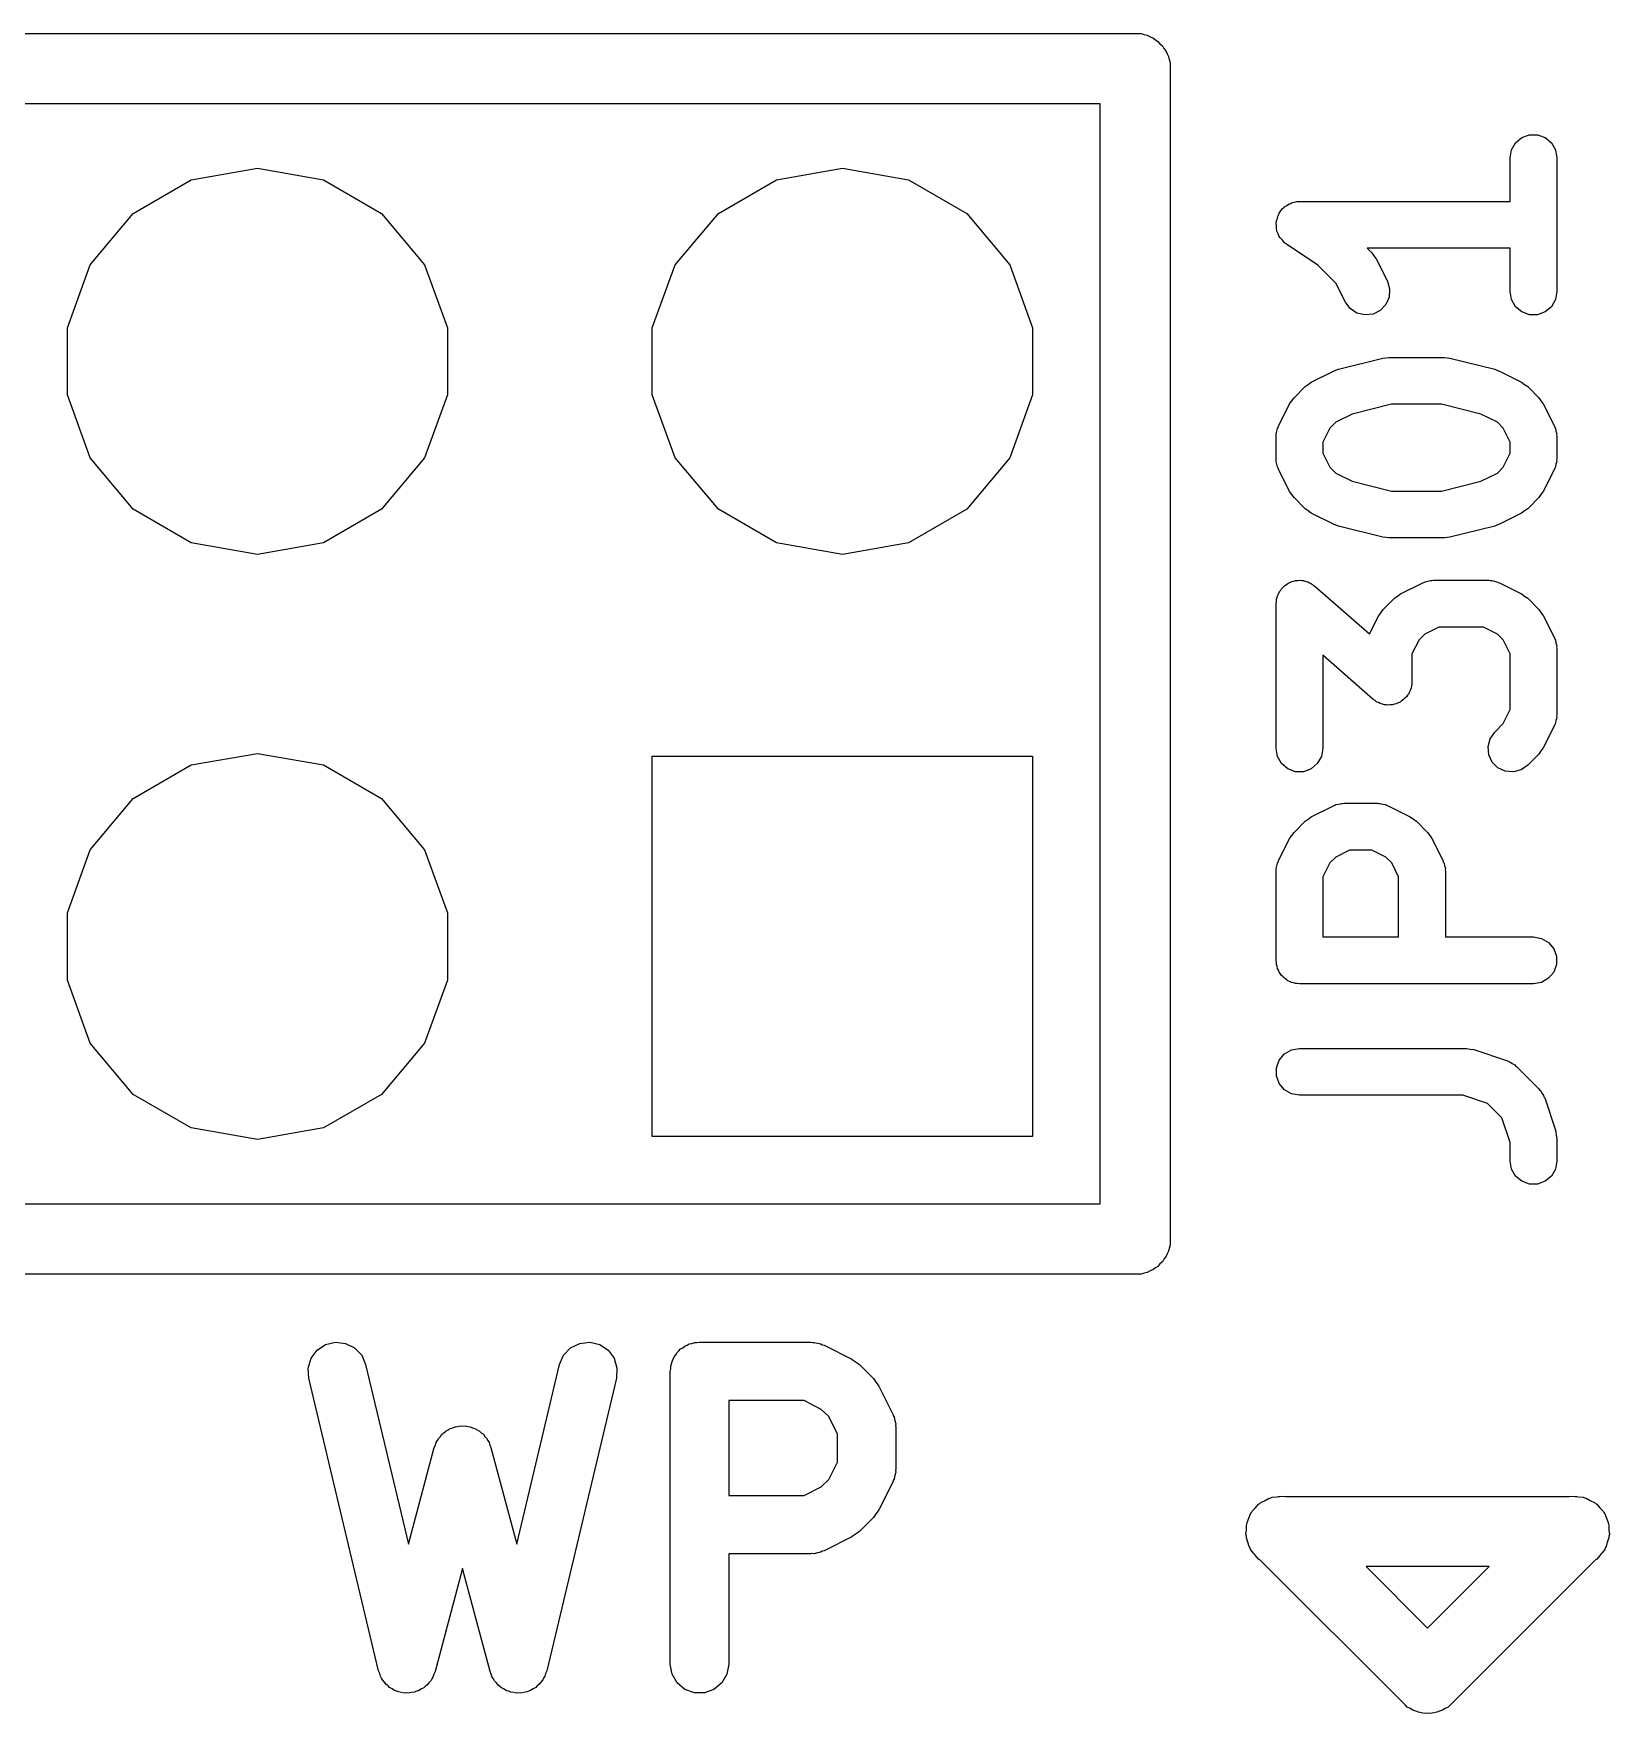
# Model space of a CAD drawing. Extents: x 51 to 149, y -134 to -32.
# Drawn here: x 119.68 to 126.52, y -101.12 to -93.83 of the extents above; entities that cross this region are included whole.
import ezdxf

# ---------------------------------------------------------------- set-up
doc = ezdxf.new("R2010")
doc.units = 0
doc.header["$MEASUREMENT"] = 0
doc.layers.add('BLACK', color=7, linetype='CONTINUOUS')

msp = doc.modelspace()

# ---------------------------------------------------------------- linework, layer by layer
at = {"layer": 'BLACK', "linetype": 'CONTINUOUS'}
for p, q in [((119.353, -93.8276), (124.487, -93.8276)), ((124.487, -93.8276), (124.5, -93.8322)), ((124.5, -93.8322), (124.513, -93.8346)), ((124.513, -93.8346), (124.525, -93.8414)), ((124.525, -93.8414), (124.537, -93.846)), ((124.537, -93.846), (124.548, -93.8547)), ((124.548, -93.8547), (124.559, -93.8615)), ((124.559, -93.8615), (124.568, -93.8718)), ((124.568, -93.8718), (124.579, -93.8805)), ((124.579, -93.8805), (124.585, -93.8923)), ((124.585, -93.8923), (124.594, -93.9026)), ((124.594, -93.9026), (124.599, -93.9153)), ((124.599, -93.9153), (124.605, -93.9271)), ((124.605, -93.9271), (124.608, -93.9404)), ((124.608, -93.9404), (124.612, -93.9531)), ((124.612, -93.9531), (124.612, -99.0869)), ((124.308, -94.1324), (119.532, -94.1324)), ((124.308, -98.9076), (124.308, -94.1324)), ((126.139, -94.2791), (126.172, -94.267)), ((126.172, -94.267), (126.207, -94.267)), ((126.207, -94.267), (126.24, -94.2791)), ((126.088, -94.367), (126.094, -94.3323)), ((126.094, -94.3323), (126.112, -94.3017)), ((126.112, -94.3017), (126.139, -94.2791)), ((126.24, -94.2791), (126.267, -94.3017)), ((126.267, -94.3017), (126.285, -94.3323)), ((126.285, -94.3323), (126.291, -94.367)), ((120.363, -94.4623), (120.65, -94.4118)), ((120.65, -94.4118), (120.937, -94.4623)), ((122.903, -94.4623), (123.19, -94.4118)), ((123.19, -94.4118), (123.477, -94.4623)), ((126.088, -94.5557), (126.088, -94.367)), ((126.291, -94.367), (126.291, -94.9476)), ((120.111, -94.6079), (120.363, -94.4623)), ((120.937, -94.4623), (121.189, -94.6079)), ((122.651, -94.6079), (122.903, -94.4623)), ((123.477, -94.4623), (123.729, -94.6079)), ((125.119, -94.5734), (125.129, -94.5663)), ((125.129, -94.5663), (125.134, -94.5647)), ((125.134, -94.5647), (125.139, -94.5619)), ((125.139, -94.5619), (125.151, -94.5598)), ((125.151, -94.5598), (125.162, -94.5563)), ((125.162, -94.5563), (125.168, -94.5567)), ((125.168, -94.5567), (125.174, -94.5557)), ((125.174, -94.5557), (126.088, -94.5557)), ((119.924, -94.8309), (120.111, -94.6079)), ((121.189, -94.6079), (121.376, -94.8309)), ((122.464, -94.8309), (122.651, -94.6079)), ((123.729, -94.6079), (123.916, -94.8309)), ((125.074, -94.6397), (125.078, -94.6283)), ((125.074, -94.6453), (125.074, -94.6397)), ((125.078, -94.6283), (125.081, -94.6165)), ((125.081, -94.6165), (125.084, -94.6118)), ((125.084, -94.6118), (125.086, -94.6065)), ((125.086, -94.6065), (125.093, -94.5972)), ((125.093, -94.5972), (125.1, -94.5872)), ((125.1, -94.5872), (125.105, -94.5838)), ((125.105, -94.5838), (125.108, -94.5795)), ((125.108, -94.5795), (125.119, -94.5734)), ((125.072, -94.6508), (125.074, -94.6453)), ((125.074, -94.6628), (125.072, -94.6508)), ((125.074, -94.675), (125.074, -94.6628)), ((125.075, -94.6803), (125.074, -94.675)), ((125.076, -94.6859), (125.075, -94.6803)), ((125.081, -94.6967), (125.076, -94.6859)), ((125.086, -94.7081), (125.081, -94.6967)), ((125.089, -94.7124), (125.086, -94.7081)), ((125.092, -94.7175), (125.089, -94.7124)), ((125.101, -94.7259), (125.092, -94.7175)), ((125.108, -94.7352), (125.101, -94.7259)), ((125.113, -94.738), (125.108, -94.7352)), ((125.117, -94.7419), (125.113, -94.738)), ((125.254, -94.8331), (125.117, -94.7419)), ((126.088, -94.7589), (125.467, -94.7589)), ((125.467, -94.7589), (125.487, -94.779)), ((125.487, -94.779), (125.497, -94.7923)), ((126.088, -94.9476), (126.088, -94.7589)), ((119.825, -95.1044), (119.924, -94.8309)), ((121.376, -94.8309), (121.475, -95.1044)), ((122.364, -95.1044), (122.464, -94.8309)), ((123.916, -94.8309), (124.015, -95.1044)), ((125.332, -94.911), (125.254, -94.8331)), ((125.497, -94.7923), (125.506, -94.8054)), ((125.506, -94.8054), (125.555, -94.9022)), ((125.373, -94.9931), (125.332, -94.911)), ((125.555, -94.9022), (125.565, -94.936)), ((125.394, -95.0214), (125.373, -94.9931)), ((125.549, -95.0036), (125.524, -95.0292)), ((125.563, -94.9712), (125.549, -95.0036)), ((125.565, -94.936), (125.563, -94.9712)), ((126.094, -94.9824), (126.088, -94.9476)), ((126.112, -95.0129), (126.094, -94.9824)), ((126.285, -94.9824), (126.267, -95.0129)), ((126.291, -94.9476), (126.285, -94.9824)), ((125.423, -95.0408), (125.394, -95.0214)), ((125.458, -95.049), (125.423, -95.0408)), ((125.493, -95.045), (125.458, -95.049)), ((125.524, -95.0292), (125.493, -95.045)), ((126.139, -95.0356), (126.112, -95.0129)), ((126.172, -95.0477), (126.139, -95.0356)), ((126.207, -95.0477), (126.172, -95.0477)), ((126.24, -95.0356), (126.207, -95.0477)), ((126.267, -95.0129), (126.24, -95.0356)), ((119.825, -95.3956), (119.825, -95.1044)), ((121.475, -95.1044), (121.475, -95.3956)), ((122.364, -95.3956), (122.364, -95.1044)), ((124.015, -95.1044), (124.015, -95.3956)), ((125.225, -95.3406), (125.322, -95.2922)), ((125.322, -95.2922), (125.332, -95.289)), ((125.332, -95.289), (125.343, -95.2845)), ((125.343, -95.2845), (125.536, -95.2361)), ((125.536, -95.2361), (125.548, -95.2352)), ((125.548, -95.2352), (125.561, -95.2331)), ((125.561, -95.2331), (125.803, -95.2331)), ((125.803, -95.2331), (125.815, -95.2352)), ((125.815, -95.2352), (125.827, -95.2361)), ((125.827, -95.2361), (126.021, -95.2845)), ((126.021, -95.2845), (126.031, -95.289)), ((126.031, -95.289), (126.042, -95.2922)), ((126.042, -95.2922), (126.138, -95.3406)), ((125.15, -95.408), (125.199, -95.3596)), ((125.199, -95.3596), (125.212, -95.3502)), ((125.212, -95.3502), (125.225, -95.3406)), ((126.138, -95.3406), (126.151, -95.3503)), ((126.151, -95.3503), (126.165, -95.3596)), ((126.165, -95.3596), (126.213, -95.408)), ((119.924, -95.6691), (119.825, -95.3956)), ((121.475, -95.3956), (121.376, -95.6691)), ((122.464, -95.6691), (122.364, -95.3956)), ((124.015, -95.3956), (123.916, -95.6691)), ((125.083, -95.5311), (125.131, -95.4344)), ((125.131, -95.4344), (125.141, -95.4213)), ((125.141, -95.4213), (125.15, -95.408)), ((125.573, -95.4363), (125.403, -95.4789)), ((125.79, -95.4363), (125.573, -95.4363)), ((125.961, -95.4789), (125.79, -95.4363)), ((126.213, -95.408), (126.222, -95.4213)), ((126.222, -95.4213), (126.232, -95.4344)), ((126.232, -95.4344), (126.28, -95.5311)), ((125.331, -95.5149), (125.306, -95.54)), ((125.403, -95.4789), (125.331, -95.5149)), ((126.033, -95.5149), (125.961, -95.4789)), ((126.058, -95.54), (126.033, -95.5149)), ((125.072, -95.5766), (125.073, -95.5708)), ((125.072, -95.6733), (125.072, -95.5766)), ((125.073, -95.565), (125.076, -95.5535)), ((125.073, -95.5708), (125.073, -95.565)), ((125.076, -95.5535), (125.078, -95.5418)), ((125.078, -95.5418), (125.081, -95.5367)), ((125.081, -95.5367), (125.083, -95.5311)), ((125.306, -95.54), (125.275, -95.6006)), ((126.088, -95.6006), (126.058, -95.54)), ((126.28, -95.5311), (126.282, -95.5367)), ((126.282, -95.5367), (126.285, -95.5418)), ((126.285, -95.5418), (126.287, -95.5535)), ((126.287, -95.5535), (126.291, -95.565)), ((126.291, -95.565), (126.29, -95.5708)), ((126.29, -95.5708), (126.291, -95.5766)), ((126.291, -95.5766), (126.291, -95.6733)), ((125.275, -95.6006), (125.275, -95.6493)), ((125.275, -95.6493), (125.306, -95.7099)), ((126.058, -95.7099), (126.088, -95.6493)), ((126.088, -95.6493), (126.088, -95.6006)), ((120.111, -95.8921), (119.924, -95.6691)), ((121.376, -95.6691), (121.189, -95.8921)), ((122.651, -95.8921), (122.464, -95.6691)), ((123.916, -95.6691), (123.729, -95.8921)), ((125.073, -95.6791), (125.072, -95.6733)), ((125.073, -95.6849), (125.073, -95.6791)), ((125.076, -95.6964), (125.073, -95.6849)), ((125.078, -95.7081), (125.076, -95.6964)), ((125.081, -95.7132), (125.078, -95.7081)), ((125.083, -95.7188), (125.081, -95.7132)), ((125.131, -95.8155), (125.083, -95.7188)), ((125.306, -95.7099), (125.331, -95.735)), ((125.331, -95.735), (125.403, -95.771)), ((125.961, -95.771), (126.033, -95.735)), ((126.033, -95.735), (126.058, -95.7099)), ((126.28, -95.7188), (126.232, -95.8155)), ((126.282, -95.7132), (126.28, -95.7188)), ((126.285, -95.7081), (126.282, -95.7132)), ((126.287, -95.6964), (126.285, -95.7081)), ((126.291, -95.685), (126.287, -95.6964)), ((126.291, -95.6733), (126.29, -95.6791)), ((126.29, -95.6791), (126.291, -95.685)), ((125.403, -95.771), (125.573, -95.8136)), ((125.79, -95.8136), (125.961, -95.771)), ((125.141, -95.8286), (125.131, -95.8155)), ((125.15, -95.8419), (125.141, -95.8286)), ((125.199, -95.8903), (125.15, -95.8419)), ((125.573, -95.8136), (125.79, -95.8136)), ((126.213, -95.8419), (126.165, -95.8903)), ((126.222, -95.8286), (126.213, -95.8419)), ((126.232, -95.8155), (126.222, -95.8286)), ((120.363, -96.0377), (120.111, -95.8921)), ((121.189, -95.8921), (120.937, -96.0377)), ((122.903, -96.0377), (122.651, -95.8921)), ((123.729, -95.8921), (123.477, -96.0377)), ((125.212, -95.8997), (125.199, -95.8903)), ((125.225, -95.9093), (125.212, -95.8997)), ((125.322, -95.9577), (125.225, -95.9093)), ((126.138, -95.9093), (126.042, -95.9577)), ((126.151, -95.8996), (126.138, -95.9093)), ((126.165, -95.8903), (126.151, -95.8996)), ((125.332, -95.9609), (125.322, -95.9577)), ((125.343, -95.9654), (125.332, -95.9609)), ((125.536, -96.0138), (125.343, -95.9654)), ((125.548, -96.0147), (125.536, -96.0138)), ((125.561, -96.0168), (125.548, -96.0147)), ((125.803, -96.0168), (125.561, -96.0168)), ((125.815, -96.0147), (125.803, -96.0168)), ((125.827, -96.0138), (125.815, -96.0147)), ((126.021, -95.9654), (125.827, -96.0138)), ((126.031, -95.9609), (126.021, -95.9654)), ((126.042, -95.9577), (126.031, -95.9609)), ((120.65, -96.0882), (120.363, -96.0377)), ((120.937, -96.0377), (120.65, -96.0882)), ((123.19, -96.0882), (122.903, -96.0377)), ((123.477, -96.0377), (123.19, -96.0882)), ((125.087, -96.2497), (125.092, -96.2438)), ((125.092, -96.2438), (125.096, -96.237)), ((125.096, -96.237), (125.103, -96.2306)), ((125.103, -96.2306), (125.11, -96.2231)), ((125.11, -96.2231), (125.117, -96.2193)), ((125.117, -96.2193), (125.123, -96.2143)), ((125.123, -96.2143), (125.132, -96.2109)), ((125.132, -96.2109), (125.141, -96.2061)), ((125.141, -96.2061), (125.149, -96.2049)), ((125.149, -96.2049), (125.156, -96.2022)), ((125.156, -96.2022), (125.166, -96.2022)), ((125.166, -96.2022), (125.176, -96.2007)), ((125.176, -96.2007), (125.183, -96.2022)), ((125.183, -96.2022), (125.191, -96.2022)), ((125.191, -96.2022), (125.201, -96.2056)), ((125.201, -96.2056), (125.21, -96.2076)), ((125.21, -96.2076), (125.217, -96.2116)), ((125.217, -96.2116), (125.224, -96.2143)), ((125.224, -96.2143), (125.232, -96.2207)), ((125.232, -96.2207), (125.241, -96.2258)), ((125.241, -96.2258), (125.478, -96.4337)), ((125.612, -96.2598), (125.709, -96.2114)), ((125.709, -96.2114), (125.714, -96.2097)), ((125.714, -96.2097), (125.719, -96.2068)), ((125.719, -96.2068), (125.731, -96.2047)), ((125.731, -96.2047), (125.743, -96.2014)), ((125.743, -96.2014), (125.748, -96.2017)), ((125.748, -96.2017), (125.754, -96.2007)), ((125.754, -96.2007), (125.996, -96.2007)), ((125.996, -96.2007), (126.002, -96.2017)), ((126.002, -96.2017), (126.008, -96.2014)), ((126.008, -96.2014), (126.019, -96.2047)), ((126.019, -96.2047), (126.031, -96.2068)), ((126.031, -96.2068), (126.036, -96.2097)), ((126.036, -96.2097), (126.042, -96.2114)), ((126.042, -96.2114), (126.138, -96.2598)), ((125.072, -96.3023), (125.074, -96.2925)), ((125.072, -96.9312), (125.072, -96.3023)), ((125.074, -96.2826), (125.077, -96.2753)), ((125.074, -96.2925), (125.074, -96.2826)), ((125.077, -96.2753), (125.078, -96.2675)), ((125.078, -96.2675), (125.083, -96.2589)), ((125.083, -96.2589), (125.087, -96.2497)), ((125.537, -96.3272), (125.586, -96.2788)), ((125.586, -96.2788), (125.599, -96.2695)), ((125.599, -96.2695), (125.612, -96.2598)), ((126.138, -96.2598), (126.151, -96.2695)), ((126.151, -96.2695), (126.165, -96.2788)), ((126.165, -96.2788), (126.213, -96.3272)), ((125.478, -96.4337), (125.518, -96.3536)), ((125.518, -96.3536), (125.528, -96.3405)), ((125.528, -96.3405), (125.537, -96.3272)), ((126.213, -96.3272), (126.222, -96.3405)), ((126.222, -96.3405), (126.232, -96.3536)), ((126.232, -96.3536), (126.28, -96.4504)), ((125.693, -96.4592), (125.662, -96.5198)), ((125.718, -96.4342), (125.693, -96.4592)), ((125.778, -96.4039), (125.718, -96.4342)), ((125.972, -96.4039), (125.778, -96.4039)), ((126.033, -96.4342), (125.972, -96.4039)), ((126.058, -96.4592), (126.033, -96.4342)), ((126.088, -96.5198), (126.058, -96.4592)), ((126.28, -96.4504), (126.282, -96.456)), ((126.282, -96.456), (126.285, -96.4611)), ((126.285, -96.4611), (126.287, -96.4728)), ((125.494, -96.7174), (125.275, -96.5262)), ((125.275, -96.5262), (125.275, -96.9312)), ((125.662, -96.5198), (125.662, -96.641)), ((126.088, -96.7621), (126.088, -96.5198)), ((126.287, -96.4728), (126.291, -96.4842)), ((126.291, -96.4842), (126.29, -96.49)), ((126.29, -96.49), (126.291, -96.4958)), ((126.291, -96.4958), (126.291, -96.7861)), ((125.656, -96.6757), (125.651, -96.6843)), ((125.658, -96.668), (125.656, -96.6757)), ((125.66, -96.6607), (125.658, -96.668)), ((125.661, -96.6507), (125.66, -96.6607)), ((125.662, -96.641), (125.661, -96.6507)), ((125.502, -96.7226), (125.494, -96.7174)), ((125.51, -96.7289), (125.502, -96.7226)), ((125.517, -96.7316), (125.51, -96.7289)), ((125.524, -96.7357), (125.517, -96.7316)), ((125.534, -96.7376), (125.524, -96.7357)), ((125.543, -96.741), (125.534, -96.7376)), ((125.551, -96.741), (125.543, -96.741)), ((125.559, -96.7425), (125.551, -96.741)), ((125.568, -96.741), (125.559, -96.7425)), ((125.578, -96.741), (125.568, -96.741)), ((125.586, -96.7383), (125.578, -96.741)), ((125.593, -96.7371), (125.586, -96.7383)), ((125.602, -96.7323), (125.593, -96.7371)), ((125.611, -96.7289), (125.602, -96.7323)), ((125.617, -96.7239), (125.611, -96.7289)), ((125.624, -96.7201), (125.617, -96.7239)), ((125.631, -96.7126), (125.624, -96.7201)), ((125.638, -96.7063), (125.631, -96.7126)), ((125.642, -96.6995), (125.638, -96.7063)), ((125.648, -96.6936), (125.642, -96.6995)), ((125.651, -96.6843), (125.648, -96.6936)), ((126.021, -96.8594), (126.058, -96.8227)), ((126.058, -96.8227), (126.088, -96.7621)), ((126.282, -96.8259), (126.28, -96.8315)), ((126.285, -96.8208), (126.282, -96.8259)), ((126.287, -96.8091), (126.285, -96.8208)), ((126.291, -96.7977), (126.287, -96.8091)), ((126.291, -96.7861), (126.29, -96.7919)), ((126.29, -96.7919), (126.291, -96.7977)), ((125.992, -96.9224), (126.001, -96.8883)), ((126.001, -96.8883), (126.021, -96.8594)), ((126.28, -96.8315), (126.232, -96.9283)), ((120.363, -97.0023), (120.65, -96.9518)), ((120.65, -96.9518), (120.937, -97.0023)), ((122.364, -98.6155), (122.364, -96.9645)), ((122.364, -96.9645), (124.015, -96.9645)), ((124.015, -96.9645), (124.015, -98.6155)), ((125.078, -96.966), (125.072, -96.9312)), ((125.096, -96.9965), (125.078, -96.966)), ((125.269, -96.966), (125.251, -96.9965)), ((125.275, -96.9312), (125.269, -96.966)), ((125.995, -96.9575), (125.992, -96.9224)), ((126.01, -96.9895), (125.995, -96.9575)), ((126.213, -96.9547), (126.165, -97.0031)), ((126.222, -96.9414), (126.213, -96.9547)), ((126.232, -96.9283), (126.222, -96.9414)), ((120.111, -97.1479), (120.363, -97.0023)), ((120.937, -97.0023), (121.189, -97.1479)), ((125.123, -97.0192), (125.096, -96.9965)), ((125.156, -97.0313), (125.123, -97.0192)), ((125.191, -97.0313), (125.156, -97.0313)), ((125.224, -97.0192), (125.191, -97.0313)), ((125.251, -96.9965), (125.224, -97.0192)), ((126.035, -97.0145), (126.01, -96.9895)), ((126.067, -97.0294), (126.035, -97.0145)), ((126.102, -97.0325), (126.067, -97.0294)), ((126.136, -97.0233), (126.102, -97.0325)), ((126.165, -97.0031), (126.136, -97.0233)), ((119.924, -97.3709), (120.111, -97.1479)), ((121.189, -97.1479), (121.376, -97.3709)), ((125.225, -97.2274), (125.322, -97.179)), ((125.322, -97.179), (125.327, -97.1774)), ((125.327, -97.1774), (125.332, -97.1744)), ((125.332, -97.1744), (125.344, -97.1724)), ((125.344, -97.1724), (125.356, -97.169)), ((125.356, -97.169), (125.361, -97.1693)), ((125.361, -97.1693), (125.367, -97.1683)), ((125.367, -97.1683), (125.512, -97.1683)), ((125.512, -97.1683), (125.518, -97.1693)), ((125.518, -97.1693), (125.524, -97.169)), ((125.524, -97.169), (125.535, -97.1724)), ((125.535, -97.1724), (125.547, -97.1744)), ((125.547, -97.1744), (125.552, -97.1774)), ((125.552, -97.1774), (125.558, -97.179)), ((125.558, -97.179), (125.654, -97.2274)), ((125.15, -97.2948), (125.199, -97.2464)), ((125.199, -97.2464), (125.212, -97.2371)), ((125.212, -97.2371), (125.225, -97.2274)), ((125.654, -97.2274), (125.668, -97.2371)), ((125.668, -97.2371), (125.681, -97.2464)), ((125.681, -97.2464), (125.729, -97.2948)), ((125.083, -97.418), (125.131, -97.3212)), ((125.131, -97.3212), (125.141, -97.3081)), ((125.141, -97.3081), (125.15, -97.2948)), ((125.729, -97.2948), (125.739, -97.3082)), ((125.739, -97.3082), (125.748, -97.3212)), ((125.748, -97.3212), (125.797, -97.418)), ((119.825, -97.6444), (119.924, -97.3709)), ((121.376, -97.3709), (121.475, -97.6444)), ((125.331, -97.4018), (125.306, -97.4268)), ((125.391, -97.3715), (125.331, -97.4018)), ((125.488, -97.3715), (125.391, -97.3715)), ((125.549, -97.4018), (125.488, -97.3715)), ((125.574, -97.4268), (125.549, -97.4018)), ((125.072, -97.4634), (125.073, -97.4577)), ((125.072, -97.8505), (125.072, -97.4634)), ((125.073, -97.4518), (125.076, -97.4404)), ((125.073, -97.4577), (125.073, -97.4518)), ((125.076, -97.4404), (125.078, -97.4287)), ((125.078, -97.4287), (125.081, -97.4236)), ((125.081, -97.4236), (125.083, -97.418)), ((125.306, -97.4268), (125.275, -97.4874)), ((125.604, -97.4874), (125.574, -97.4268)), ((125.797, -97.418), (125.798, -97.4236)), ((125.798, -97.4236), (125.801, -97.4287)), ((125.801, -97.4287), (125.803, -97.4404)), ((125.803, -97.4404), (125.807, -97.4518)), ((125.807, -97.4518), (125.806, -97.4577)), ((125.806, -97.4577), (125.807, -97.4634)), ((125.807, -97.4634), (125.807, -97.7489)), ((125.275, -97.4874), (125.275, -97.7489)), ((125.604, -97.7489), (125.604, -97.4874)), ((119.825, -97.9356), (119.825, -97.6444)), ((121.475, -97.6444), (121.475, -97.9356)), ((125.275, -97.7489), (125.604, -97.7489)), ((125.807, -97.7489), (126.19, -97.7489)), ((126.19, -97.7489), (126.224, -97.755)), ((126.224, -97.755), (126.255, -97.7726)), ((126.255, -97.7726), (126.278, -97.7997)), ((125.074, -97.8592), (125.072, -97.8505)), ((126.278, -97.7997), (126.29, -97.8328)), ((126.29, -97.8328), (126.29, -97.8681)), ((125.074, -97.8681), (125.074, -97.8592)), ((125.077, -97.8765), (125.074, -97.8681)), ((125.078, -97.8852), (125.077, -97.8765)), ((125.083, -97.8929), (125.078, -97.8852)), ((125.086, -97.9013), (125.083, -97.8929)), ((125.091, -97.9081), (125.086, -97.9013)), ((125.096, -97.9158), (125.091, -97.9081)), ((125.103, -97.9215), (125.096, -97.9158)), ((125.108, -97.9283), (125.103, -97.9215)), ((126.278, -97.9013), (126.255, -97.9283)), ((126.29, -97.8681), (126.278, -97.9013)), ((119.924, -98.2091), (119.825, -97.9356)), ((121.475, -97.9356), (121.376, -98.2091)), ((125.116, -97.9328), (125.108, -97.9283)), ((125.123, -97.9385), (125.116, -97.9328)), ((125.131, -97.9415), (125.123, -97.9385)), ((125.139, -97.9459), (125.131, -97.9415)), ((125.148, -97.9475), (125.139, -97.9459)), ((125.156, -97.9505), (125.148, -97.9475)), ((125.165, -97.9505), (125.156, -97.9505)), ((125.174, -97.9521), (125.165, -97.9505)), ((126.19, -97.9521), (125.174, -97.9521)), ((126.224, -97.9459), (126.19, -97.9521)), ((126.255, -97.9283), (126.224, -97.9459)), ((120.111, -98.4321), (119.924, -98.2091)), ((121.376, -98.2091), (121.189, -98.4321)), ((125.074, -98.3166), (125.086, -98.2835)), ((125.086, -98.2835), (125.108, -98.2565)), ((125.108, -98.2565), (125.139, -98.2388)), ((125.139, -98.2388), (125.174, -98.2327)), ((125.174, -98.2327), (125.899, -98.2327)), ((125.899, -98.2327), (125.915, -98.2355)), ((125.915, -98.2355), (125.931, -98.2379)), ((125.931, -98.2379), (126.077, -98.2863)), ((126.077, -98.2863), (126.082, -98.2891)), ((125.074, -98.3519), (125.074, -98.3166)), ((125.086, -98.3851), (125.074, -98.3519)), ((126.082, -98.2891), (126.087, -98.2906)), ((126.087, -98.2906), (126.097, -98.2974)), ((126.097, -98.2974), (126.108, -98.3031)), ((126.108, -98.3031), (126.112, -98.3075)), ((126.112, -98.3075), (126.116, -98.3108)), ((126.116, -98.3108), (126.213, -98.4076)), ((120.363, -98.5777), (120.111, -98.4321)), ((121.189, -98.4321), (120.937, -98.5777)), ((125.108, -98.4121), (125.086, -98.3851)), ((125.139, -98.4298), (125.108, -98.4121)), ((125.174, -98.4359), (125.139, -98.4298)), ((126.213, -98.4076), (126.216, -98.4124)), ((126.216, -98.4124), (126.221, -98.4163)), ((126.221, -98.4163), (126.226, -98.4267)), ((126.226, -98.4267), (126.233, -98.4365)), ((125.883, -98.4359), (125.174, -98.4359)), ((125.99, -98.4715), (125.883, -98.4359)), ((126.052, -98.5343), (125.99, -98.4715)), ((126.233, -98.4365), (126.235, -98.4421)), ((126.235, -98.4421), (126.238, -98.4473)), ((126.238, -98.4473), (126.286, -98.5924)), ((120.65, -98.6282), (120.363, -98.5777)), ((120.937, -98.5777), (120.65, -98.6282)), ((126.088, -98.6411), (126.052, -98.5343)), ((124.015, -98.6155), (122.364, -98.6155)), ((126.088, -98.7213), (126.088, -98.6411)), ((126.286, -98.5924), (126.288, -98.6085)), ((126.288, -98.6085), (126.291, -98.6246)), ((126.291, -98.6246), (126.291, -98.7213)), ((126.094, -98.7561), (126.088, -98.7213)), ((126.291, -98.7213), (126.285, -98.7561)), ((126.112, -98.7866), (126.094, -98.7561)), ((126.139, -98.8093), (126.112, -98.7866)), ((126.267, -98.7866), (126.24, -98.8093)), ((126.285, -98.7561), (126.267, -98.7866)), ((126.172, -98.8214), (126.139, -98.8093)), ((126.207, -98.8214), (126.172, -98.8214)), ((126.24, -98.8093), (126.207, -98.8214)), ((119.532, -98.9076), (124.308, -98.9076)), ((124.612, -99.0869), (124.608, -99.0996)), ((124.579, -99.1595), (124.568, -99.1682)), ((124.585, -99.1477), (124.579, -99.1595)), ((124.594, -99.1374), (124.585, -99.1477)), ((124.599, -99.1247), (124.594, -99.1374)), ((124.605, -99.1129), (124.599, -99.1247)), ((124.608, -99.0996), (124.605, -99.1129)), ((124.487, -99.2124), (119.353, -99.2124)), ((124.5, -99.2078), (124.487, -99.2124)), ((124.513, -99.2054), (124.5, -99.2078)), ((124.525, -99.1986), (124.513, -99.2054)), ((124.537, -99.194), (124.525, -99.1986)), ((124.548, -99.1853), (124.537, -99.194)), ((124.559, -99.1785), (124.548, -99.1853)), ((124.568, -99.1682), (124.559, -99.1785)), ((120.909, -99.5422), (120.946, -99.518)), ((120.946, -99.518), (120.989, -99.5077)), ((120.989, -99.5077), (121.033, -99.5128)), ((121.033, -99.5128), (121.072, -99.5326)), ((122.009, -99.5326), (122.049, -99.5128)), ((122.049, -99.5128), (122.093, -99.5077)), ((122.093, -99.5077), (122.136, -99.518)), ((122.136, -99.518), (122.172, -99.5422)), ((122.497, -99.5317), (122.505, -99.5245)), ((122.505, -99.5245), (122.516, -99.5207)), ((122.516, -99.5207), (122.525, -99.5152)), ((122.525, -99.5152), (122.536, -99.5133)), ((122.536, -99.5133), (122.547, -99.5095)), ((122.547, -99.5095), (122.558, -99.5095)), ((122.558, -99.5095), (122.569, -99.5075)), ((122.569, -99.5075), (123.053, -99.5075)), ((123.053, -99.5075), (123.06, -99.5088)), ((123.06, -99.5088), (123.067, -99.5084)), ((123.067, -99.5084), (123.082, -99.5126)), ((123.082, -99.5126), (123.096, -99.5152)), ((123.096, -99.5152), (123.102, -99.5188)), ((123.102, -99.5188), (123.11, -99.5209)), ((123.11, -99.5209), (123.23, -99.5814)), ((120.87, -99.6199), (120.883, -99.5776)), ((120.883, -99.5776), (120.909, -99.5422)), ((121.072, -99.5326), (121.103, -99.5646)), ((121.103, -99.5646), (121.12, -99.6051)), ((121.962, -99.6051), (121.979, -99.5646)), ((121.979, -99.5646), (122.009, -99.5326)), ((122.172, -99.5422), (122.199, -99.5776)), ((122.199, -99.5776), (122.211, -99.6199)), ((122.448, -99.602), (122.45, -99.5911)), ((122.45, -99.5911), (122.455, -99.5815)), ((122.455, -99.5815), (122.459, -99.571)), ((122.459, -99.571), (122.466, -99.5625)), ((122.466, -99.5625), (122.472, -99.5529)), ((122.472, -99.5529), (122.48, -99.5457)), ((122.48, -99.5457), (122.487, -99.5372)), ((122.487, -99.5372), (122.497, -99.5317)), ((123.23, -99.5814), (123.247, -99.5935)), ((123.247, -99.5935), (123.263, -99.6052)), ((120.873, -99.6639), (120.87, -99.6199)), ((121.175, -100.934), (120.873, -99.6639)), ((121.12, -99.6051), (121.306, -100.385)), ((121.776, -100.385), (121.962, -99.6051)), ((122.209, -99.6639), (121.906, -100.934)), ((122.211, -99.6199), (122.209, -99.6639)), ((122.442, -99.6345), (122.444, -99.6236)), ((122.442, -100.905), (122.442, -99.6345)), ((122.444, -99.6125), (122.448, -99.602)), ((122.444, -99.6236), (122.444, -99.6125)), ((123.263, -99.6052), (123.324, -99.6657)), ((123.324, -99.6657), (123.336, -99.6823)), ((123.336, -99.6823), (123.348, -99.6987)), ((123.348, -99.6987), (123.408, -99.8196)), ((122.696, -99.7615), (122.696, -100.173)), ((123.023, -99.7615), (122.696, -99.7615)), ((123.098, -99.7994), (123.023, -99.7615)), ((123.13, -99.8307), (123.098, -99.7994)), ((121.468, -99.8934), (121.478, -99.8887)), ((121.478, -99.8887), (121.487, -99.8822)), ((121.487, -99.8822), (121.498, -99.8794)), ((121.498, -99.8794), (121.508, -99.8747)), ((121.508, -99.8747), (121.519, -99.8738)), ((121.519, -99.8738), (121.53, -99.8708)), ((121.53, -99.8708), (121.541, -99.8718)), ((121.541, -99.8718), (121.552, -99.8708)), ((121.552, -99.8708), (121.563, -99.8738)), ((121.563, -99.8738), (121.574, -99.8747)), ((121.574, -99.8747), (121.584, -99.8794)), ((121.584, -99.8794), (121.594, -99.8822)), ((121.594, -99.8822), (121.604, -99.8887)), ((121.604, -99.8887), (121.614, -99.8934)), ((123.168, -99.9064), (123.13, -99.8307)), ((123.408, -99.8196), (123.41, -99.8266)), ((123.41, -99.8266), (123.414, -99.833)), ((123.414, -99.833), (123.417, -99.8476)), ((123.417, -99.8476), (123.421, -99.8619)), ((123.421, -99.8619), (123.42, -99.8692)), ((123.42, -99.8692), (123.422, -99.8764)), ((123.422, -99.8764), (123.422, -100.058)), ((121.306, -100.385), (121.418, -99.9647)), ((121.418, -99.9647), (121.423, -99.9544)), ((121.423, -99.9544), (121.426, -99.9436)), ((121.426, -99.9436), (121.432, -99.9346)), ((121.432, -99.9346), (121.437, -99.9247)), ((121.437, -99.9247), (121.445, -99.9167)), ((121.445, -99.9167), (121.451, -99.9075)), ((121.451, -99.9075), (121.46, -99.9012)), ((121.46, -99.9012), (121.468, -99.8934)), ((121.614, -99.8934), (121.622, -99.9012)), ((121.622, -99.9012), (121.631, -99.9075)), ((121.631, -99.9075), (121.637, -99.9167)), ((121.637, -99.9167), (121.645, -99.9247)), ((121.645, -99.9247), (121.65, -99.9346)), ((121.65, -99.9346), (121.656, -99.9436)), ((121.656, -99.9436), (121.659, -99.9544)), ((121.659, -99.9544), (121.664, -99.9647)), ((121.664, -99.9647), (121.776, -100.385)), ((123.168, -100.028), (123.168, -99.9064)), ((123.13, -100.104), (123.168, -100.028)), ((123.098, -100.135), (123.13, -100.104)), ((123.41, -100.108), (123.408, -100.115)), ((123.414, -100.101), (123.41, -100.108)), ((123.417, -100.087), (123.414, -100.101)), ((123.421, -100.072), (123.417, -100.087)), ((123.422, -100.058), (123.42, -100.065)), ((123.42, -100.065), (123.421, -100.072)), ((122.696, -100.173), (123.023, -100.173)), ((123.023, -100.173), (123.098, -100.135)), ((123.408, -100.115), (123.348, -100.236)), ((125.042, -100.185), (125.049, -100.183)), ((125.049, -100.183), (125.055, -100.181)), ((125.055, -100.181), (125.075, -100.179)), ((125.075, -100.179), (125.082, -100.178)), ((125.082, -100.178), (125.088, -100.178)), ((125.088, -100.178), (125.108, -100.176)), ((125.108, -100.176), (125.115, -100.178)), ((125.115, -100.178), (126.345, -100.178)), ((126.345, -100.178), (126.352, -100.176)), ((126.352, -100.176), (126.372, -100.178)), ((126.372, -100.178), (126.378, -100.178)), ((126.378, -100.178), (126.385, -100.179)), ((126.385, -100.179), (126.405, -100.181)), ((126.405, -100.181), (126.411, -100.183)), ((126.411, -100.183), (126.418, -100.185)), ((123.336, -100.252), (123.324, -100.269)), ((123.348, -100.236), (123.336, -100.252)), ((124.954, -100.272), (124.961, -100.253)), ((124.961, -100.253), (124.965, -100.247)), ((124.965, -100.247), (124.968, -100.241)), ((124.968, -100.241), (124.983, -100.227)), ((124.983, -100.227), (124.996, -100.211)), ((124.996, -100.211), (125.001, -100.208)), ((125.001, -100.208), (125.006, -100.203)), ((125.006, -100.203), (125.025, -100.195)), ((125.025, -100.195), (125.042, -100.185)), ((126.418, -100.185), (126.435, -100.195)), ((126.435, -100.195), (126.454, -100.203)), ((126.454, -100.203), (126.459, -100.208)), ((126.459, -100.208), (126.464, -100.211)), ((126.464, -100.211), (126.477, -100.227)), ((126.477, -100.227), (126.492, -100.241)), ((126.492, -100.241), (126.495, -100.247)), ((126.495, -100.247), (126.499, -100.253)), ((126.499, -100.253), (126.506, -100.272)), ((123.263, -100.329), (123.247, -100.341)), ((123.324, -100.269), (123.263, -100.329)), ((124.941, -100.343), (124.943, -100.323)), ((124.943, -100.303), (124.945, -100.297)), ((124.943, -100.323), (124.943, -100.303)), ((124.945, -100.297), (124.946, -100.29)), ((124.946, -100.29), (124.954, -100.272)), ((126.506, -100.272), (126.514, -100.29)), ((126.514, -100.29), (126.515, -100.297)), ((126.515, -100.297), (126.517, -100.303)), ((126.517, -100.303), (126.517, -100.323)), ((126.517, -100.323), (126.519, -100.343)), ((123.23, -100.353), (123.11, -100.413)), ((123.247, -100.341), (123.23, -100.353)), ((124.943, -100.35), (124.941, -100.343)), ((124.943, -100.357), (124.943, -100.35)), ((124.95, -100.376), (124.943, -100.357)), ((124.955, -100.395), (124.95, -100.376)), ((124.959, -100.401), (124.955, -100.395)), ((124.961, -100.407), (124.959, -100.401)), ((126.501, -100.401), (126.499, -100.407)), ((126.505, -100.395), (126.501, -100.401)), ((126.51, -100.376), (126.505, -100.395)), ((126.517, -100.357), (126.51, -100.376)), ((126.519, -100.343), (126.517, -100.35)), ((126.517, -100.35), (126.517, -100.357)), ((123.053, -100.427), (122.696, -100.427)), ((122.696, -100.427), (122.696, -100.905)), ((123.06, -100.425), (123.053, -100.427)), ((123.067, -100.426), (123.06, -100.425)), ((123.081, -100.422), (123.067, -100.426)), ((123.096, -100.419), (123.081, -100.422)), ((123.102, -100.415), (123.096, -100.419)), ((123.11, -100.413), (123.102, -100.415)), ((124.974, -100.423), (124.961, -100.407)), ((124.978, -100.428), (124.974, -100.423)), ((124.983, -100.433), (124.978, -100.428)), ((124.996, -100.449), (124.983, -100.433)), ((125.001, -100.452), (124.996, -100.449)), ((125.632, -101.082), (125.001, -100.452)), ((126.459, -100.452), (125.857, -101.054)), ((126.464, -100.449), (126.459, -100.452)), ((126.477, -100.433), (126.464, -100.449)), ((126.482, -100.428), (126.477, -100.433)), ((126.486, -100.423), (126.482, -100.428)), ((126.499, -100.407), (126.486, -100.423)), ((121.541, -100.49), (121.422, -100.937)), ((121.66, -100.937), (121.541, -100.49)), ((125.463, -100.482), (125.73, -100.749)), ((125.997, -100.482), (125.463, -100.482)), ((125.73, -100.749), (125.997, -100.482)), ((122.45, -100.948), (122.442, -100.905)), ((122.696, -100.905), (122.688, -100.948)), ((121.181, -100.946), (121.175, -100.934)), ((121.184, -100.958), (121.181, -100.946)), ((121.189, -100.966), (121.184, -100.958)), ((121.193, -100.974), (121.189, -100.966)), ((121.202, -100.984), (121.193, -100.974)), ((121.209, -100.994), (121.202, -100.984)), ((121.403, -100.977), (121.394, -100.986)), ((121.407, -100.969), (121.403, -100.977)), ((121.412, -100.961), (121.407, -100.969)), ((121.416, -100.949), (121.412, -100.961)), ((121.422, -100.937), (121.416, -100.949)), ((121.665, -100.949), (121.66, -100.937)), ((121.669, -100.961), (121.665, -100.949)), ((121.675, -100.969), (121.669, -100.961)), ((121.679, -100.977), (121.675, -100.969)), ((121.688, -100.986), (121.679, -100.977)), ((121.88, -100.984), (121.872, -100.994)), ((121.889, -100.974), (121.88, -100.984)), ((121.892, -100.966), (121.889, -100.974)), ((121.898, -100.958), (121.892, -100.966)), ((121.901, -100.946), (121.898, -100.958)), ((121.906, -100.934), (121.901, -100.946)), ((122.472, -100.986), (122.45, -100.948)), ((122.688, -100.948), (122.666, -100.986)), ((121.217, -101), (121.209, -100.994)), ((121.223, -101.006), (121.217, -101)), ((121.235, -101.012), (121.223, -101.006)), ((121.245, -101.02), (121.235, -101.012)), ((121.254, -101.022), (121.245, -101.02)), ((121.263, -101.026), (121.254, -101.022)), ((121.275, -101.028), (121.263, -101.026)), ((121.288, -101.031), (121.275, -101.028)), ((121.297, -101.03), (121.288, -101.031)), ((121.306, -101.031), (121.297, -101.03)), ((121.319, -101.028), (121.306, -101.031)), ((121.332, -101.027), (121.319, -101.028)), ((121.34, -101.023), (121.332, -101.027)), ((121.349, -101.021), (121.34, -101.023)), ((121.36, -101.014), (121.349, -101.021)), ((121.372, -101.008), (121.36, -101.014)), ((121.378, -101.002), (121.372, -101.008)), ((121.386, -100.997), (121.378, -101.002)), ((121.394, -100.986), (121.386, -100.997)), ((121.695, -100.997), (121.688, -100.986)), ((121.703, -101.002), (121.695, -100.997)), ((121.71, -101.008), (121.703, -101.002)), ((121.721, -101.014), (121.71, -101.008)), ((121.732, -101.021), (121.721, -101.014)), ((121.741, -101.023), (121.732, -101.021)), ((121.75, -101.027), (121.741, -101.023)), ((121.763, -101.028), (121.75, -101.027)), ((121.775, -101.031), (121.763, -101.028)), ((121.784, -101.03), (121.775, -101.031)), ((121.794, -101.031), (121.784, -101.03)), ((121.806, -101.028), (121.794, -101.031)), ((121.819, -101.026), (121.806, -101.028)), ((121.827, -101.022), (121.819, -101.026)), ((121.836, -101.02), (121.827, -101.022)), ((121.847, -101.012), (121.836, -101.02)), ((121.858, -101.006), (121.847, -101.012)), ((121.865, -101), (121.858, -101.006)), ((121.872, -100.994), (121.865, -101)), ((122.505, -101.015), (122.472, -100.986)), ((122.547, -101.03), (122.505, -101.015)), ((122.591, -101.03), (122.547, -101.03)), ((122.632, -101.015), (122.591, -101.03)), ((122.666, -100.986), (122.632, -101.015)), ((125.857, -101.054), (125.819, -101.092)), ((125.641, -101.092), (125.632, -101.082)), ((125.632, -101.082), (125.632, -101.082)), ((125.654, -101.097), (125.641, -101.092)), ((125.665, -101.105), (125.654, -101.097)), ((125.678, -101.109), (125.665, -101.105)), ((125.69, -101.114), (125.678, -101.109)), ((125.703, -101.116), (125.69, -101.114)), ((125.717, -101.119), (125.703, -101.116)), ((125.73, -101.118), (125.717, -101.119)), ((125.743, -101.119), (125.73, -101.118)), ((125.757, -101.116), (125.743, -101.119)), ((125.77, -101.114), (125.757, -101.116)), ((125.782, -101.109), (125.77, -101.114)), ((125.795, -101.105), (125.782, -101.109)), ((125.806, -101.097), (125.795, -101.105)), ((125.819, -101.092), (125.806, -101.097))]:
    msp.add_line(p, q, dxfattribs=at)

doc.saveas('drawing.dxf')
